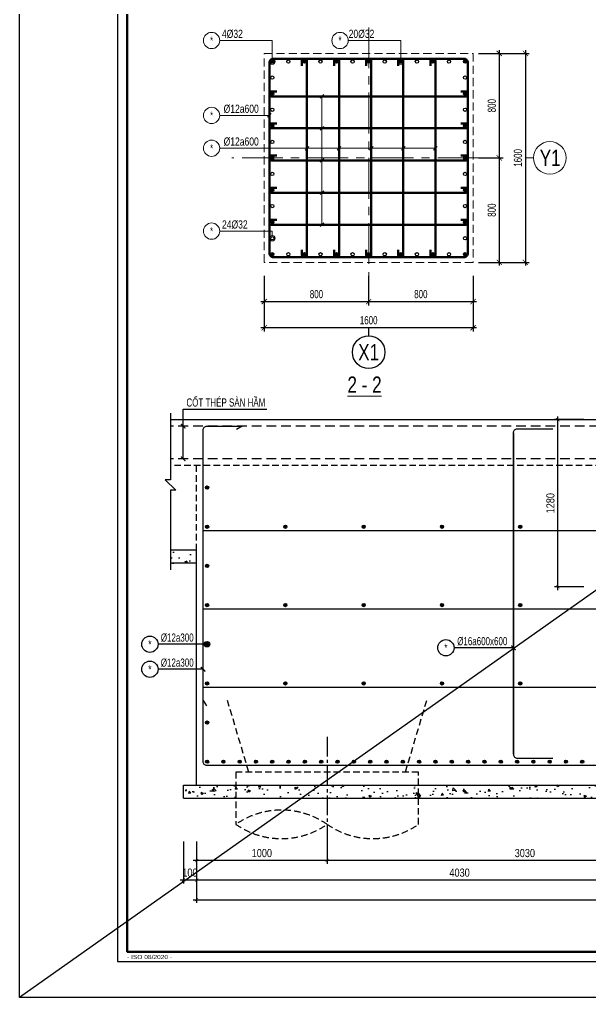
# Model space of a CAD drawing. Extents: x 71 to 2424299, y -14 to 1061502.
# Drawn here: x 1086424 to 1090798, y 521457 to 528948 of the extents above; entities that cross this region are included whole.
import ezdxf
from ezdxf.enums import TextEntityAlignment as Align

# ---------------------------------------------------------------- set-up
doc = ezdxf.new("R2010")
doc.units = 0
doc.header["$LTSCALE"] = 1000
doc.header["$MEASUREMENT"] = 0
doc.header["$PDMODE"] = 3
for name, pattern in [('CENTER', [2, 1.25, -0.25, 0.25, -0.25]), ('CENTER2', [1.125, 0.75, -0.125, 0.125, -0.125]), ('HIDDEN', [0.375, 0.25, -0.125])]:
    doc.linetypes.add(name, pattern=pattern)
doc.layers.get('0').update_dxf_attribs({"linetype": 'CONTINUOUS'})
doc.layers.get('Defpoints').update_dxf_attribs({"linetype": 'CONTINUOUS'})
for name, color, linetype in [('CDC -TEXT KHUNG', 7, 'CONTINUOUS'), ('CDC-KHUNGTEN', 7, 'CONTINUOUS'), ('CDC.01.AXIS', 160, 'CENTER2'), ('CDC.02.DIM', 1, 'CONTINUOUS'), ('CDC.03.BORDER', 3, 'CONTINUOUS'), ('CDC.04.HIDDEN', 8, 'HIDDEN'), ('CDC.05.STEEL', 4, 'CONTINUOUS'), ('CDC.06.TEXT', 2, 'CONTINUOUS'), ('CDC.10.HATCH', 9, 'CONTINUOUS'), ('CDC.11.NOTE', 8, 'CONTINUOUS'), ('CDC.12.PILE', 7, 'CONTINUOUS'), ('CDC.14.STEELNUM', 9, 'CONTINUOUS'), ('KCS_STEEL_SNODE', 6, 'CONTINUOUS'), ('STEEL_NODE', 6, 'CONTINUOUS')]:
    doc.layers.add(name, color=color, linetype=linetype)
for name, color, linetype, lineweight in [('CDC_01.AXIS', 160, 'CENTER2', 13), ('CDC_02.DIM', 1, 'CONTINUOUS', 18), ('CDC_04.HIDDEN', 8, 'HIDDEN', 15), ('CDC_05.STEEL', 4, 'CONTINUOUS', 50), ('CDC_06.TEXT', 2, 'CONTINUOUS', 18), ('CDC_11.NOTE', 8, 'CONTINUOUS', 18), ('CDC_14.STEELNUM', 9, 'CONTINUOUS', 18)]:
    doc.layers.add(name, color=color, linetype=linetype, lineweight=lineweight)
doc.layers.add('KCS_Plotter', color=11, linetype='CONTINUOUS', plot=False)
doc.styles.add('ARIAL', font='arial.ttf', dxfattribs={"width": 0.8})
doc.styles.add('BIGTEXT', font='arial.ttf', dxfattribs={"width": 0.8})
doc.styles.add('KC_BIGTEXT', font='arial.ttf', dxfattribs={"width": 0.7})
doc.styles.add('KC_SMTEXT', font='arial.ttf', dxfattribs={"width": 0.7})
doc.styles.add('KCS_BIGTEXT', font='arial.ttf', dxfattribs={"width": 0.75})
doc.styles.add('KCS_SMTEXT', font='arial.ttf', dxfattribs={"width": 0.7})
doc.styles.add('KT CDC', font='arial.ttf', dxfattribs={"width": 0.85, "height": 200})
doc.dimstyles.new('25', dxfattribs={"dimscale": 25, "dimtxt": 2.5, "dimasz": 1, "dimexe": 1, "dimexo": 0, "dimgap": 1, "dimtad": 1, "dimdec": 0, "dimdsep": 46, "dimtxsty": 'ARIAL', "dimblk": 'ARCHTICK', "dimcen": 1, "dimdle": 1, "dimclrd": 256, "dimclre": 256, "dimclrt": 2, "dimadec": 0, "dimazin": 0, "dimtfac": 0.00072, "dimtdec": 0, "dimtix": 1, "dimtmove": 2, "dimatfit": 3, "dimldrblk": 'ARCHTICK', "dimfxl": 1, "dimtolj": 1, "dimarcsym": 0})
doc.dimstyles.new('KCS_DIM25', dxfattribs={"dimscale": 25, "dimtxt": 2.5, "dimasz": 1.6, "dimexe": 1.2, "dimexo": 0, "dimgap": 1, "dimtad": 1, "dimdec": 0, "dimzin": 0, "dimdsep": 46, "dimtxsty": 'KCS_SMTEXT', "dimblk": 'ARCHTICK', "dimcen": 0, "dimdle": 1, "dimclrd": 256, "dimclre": 256, "dimclrt": 2, "dimadec": 0, "dimazin": 0, "dimtfac": 1, "dimtdec": 0, "dimtix": 1, "dimtmove": 2, "dimatfit": 3, "dimfxl": 1, "dimtolj": 1, "dimtzin": 0, "dimarcsym": 0})

# ---------------------------------------------------------------- blocks, each defined once
blk = doc.blocks.new('_ArchTick')
at = {"color": 0, "linetype": 'ByBlock', "const_width": 0.15}
blk.add_lwpolyline([(-0.5, -0.5), (0.5, 0.5)], dxfattribs=at)
blk = doc.blocks.new('*D50')
at = {"layer": 'CDC.02.DIM', "lineweight": -2, "transparency": 16777216}
for p, q in [((1087780.5, 522650.7), (1087780.5, 522330.9)), ((1091810.5, 522650.7), (1091810.5, 522330.9)), ((1091835.5, 522355.9), (1087755.5, 522355.9))]:
    blk.add_line(p, q, dxfattribs=at)
at = {"layer": 'Defpoints', "color": 0, "transparency": 16777216}
for p in [(1087780.5, 522650.7), (1091810.5, 522650.7), (1087780.5, 522355.9)]:
    blk.add_point(p, dxfattribs=at)
at = {"layer": 'CDC.02.DIM', "lineweight": -2, "transparency": 16777216, "xscale": 25, "yscale": 25, "zscale": 25, "rotation": 180}
blk.add_blockref('_ArchTick', (1087780.5, 522355.9), dxfattribs=at)
at = {"layer": 'CDC.02.DIM', "lineweight": -2, "transparency": 16777216, "xscale": 25, "yscale": 25, "zscale": 25}
blk.add_blockref('_ArchTick', (1091810.5, 522355.9), dxfattribs=at)
at = {"layer": 'CDC.02.DIM', "color": 2, "transparency": 16777216, "insert": (1089795.5, 522412.8), "char_height": 62.5, "attachment_point": 5, "style": 'ARIAL'}
blk.add_mtext('\\A1;4030', dxfattribs=at)
blk = doc.blocks.new('*D51')
at = {"layer": 'CDC.02.DIM', "lineweight": -2, "transparency": 16777216}
for p, q in [((1087680.5, 522650.7), (1087680.5, 522330.9)), ((1087780.5, 522650.7), (1087780.5, 522330.9)), ((1087805.5, 522355.9), (1087655.5, 522355.9))]:
    blk.add_line(p, q, dxfattribs=at)
at = {"layer": 'Defpoints', "color": 0, "transparency": 16777216}
for p in [(1087680.5, 522650.7), (1087780.5, 522650.7), (1087680.5, 522355.9)]:
    blk.add_point(p, dxfattribs=at)
at = {"layer": 'CDC.02.DIM', "lineweight": -2, "transparency": 16777216, "xscale": 25, "yscale": 25, "zscale": 25, "rotation": 180}
blk.add_blockref('_ArchTick', (1087680.5, 522355.9), dxfattribs=at)
at = {"layer": 'CDC.02.DIM', "lineweight": -2, "transparency": 16777216, "xscale": 25, "yscale": 25, "zscale": 25}
blk.add_blockref('_ArchTick', (1087780.5, 522355.9), dxfattribs=at)
at = {"layer": 'CDC.02.DIM', "color": 2, "transparency": 16777216, "insert": (1087729.1, 522412.8), "char_height": 62.5, "attachment_point": 5, "style": 'ARIAL'}
blk.add_mtext('\\A1;100', dxfattribs=at)
blk = doc.blocks.new('*D54')
at = {"layer": 'CDC.02.DIM', "lineweight": -2, "transparency": 16777216}
for p, q in [((1087780.5, 522650.7), (1087780.5, 522180.9)), ((1095840.5, 522650.7), (1095840.5, 522180.9)), ((1087755.5, 522205.9), (1095865.5, 522205.9))]:
    blk.add_line(p, q, dxfattribs=at)
at = {"layer": 'Defpoints', "color": 0, "transparency": 16777216}
for p in [(1087780.5, 522650.7), (1095840.5, 522650.7), (1095840.5, 522205.9)]:
    blk.add_point(p, dxfattribs=at)
at = {"layer": 'CDC.02.DIM', "lineweight": -2, "transparency": 16777216, "xscale": 25, "yscale": 25, "zscale": 25, "rotation": 180}
blk.add_blockref('_ArchTick', (1087780.5, 522205.9), dxfattribs=at)
at = {"layer": 'CDC.02.DIM', "lineweight": -2, "transparency": 16777216, "xscale": 25, "yscale": 25, "zscale": 25}
blk.add_blockref('_ArchTick', (1095840.5, 522205.9), dxfattribs=at)
at = {"layer": 'CDC.02.DIM', "color": 2, "transparency": 16777216, "insert": (1091810.5, 522262.8), "char_height": 62.5, "attachment_point": 5, "style": 'ARIAL'}
blk.add_mtext('\\A1;8060', dxfattribs=at)
blk = doc.blocks.new('*D55')
at = {"layer": 'CDC.02.DIM', "lineweight": -2, "transparency": 16777216}
for p, q in [((1088780.5, 522650.7), (1088780.5, 522480.9)), ((1091810.5, 522650.7), (1091810.5, 522480.9)), ((1091835.5, 522505.9), (1088755.5, 522505.9))]:
    blk.add_line(p, q, dxfattribs=at)
at = {"layer": 'Defpoints', "color": 0, "transparency": 16777216}
for p in [(1088780.5, 522650.7), (1091810.5, 522650.7), (1088780.5, 522505.9)]:
    blk.add_point(p, dxfattribs=at)
at = {"layer": 'CDC.02.DIM', "lineweight": -2, "transparency": 16777216, "xscale": 25, "yscale": 25, "zscale": 25, "rotation": 180}
blk.add_blockref('_ArchTick', (1088780.5, 522505.9), dxfattribs=at)
at = {"layer": 'CDC.02.DIM', "lineweight": -2, "transparency": 16777216, "xscale": 25, "yscale": 25, "zscale": 25}
blk.add_blockref('_ArchTick', (1091810.5, 522505.9), dxfattribs=at)
at = {"layer": 'CDC.02.DIM', "color": 2, "transparency": 16777216, "insert": (1090295.5, 522562.8), "char_height": 62.5, "attachment_point": 5, "style": 'ARIAL'}
blk.add_mtext('\\A1;3030', dxfattribs=at)
blk = doc.blocks.new('*D183')
at = {"layer": 'CDC.02.DIM', "lineweight": -2, "transparency": 16777216}
for p, q in [((1090748.3, 525883), (1090523.3, 525883)), ((1090548.3, 524578), (1090548.3, 525908)), ((1090748.3, 524603), (1090523.3, 524603))]:
    blk.add_line(p, q, dxfattribs=at)
at = {"layer": 'Defpoints', "color": 0, "transparency": 16777216}
for p in [(1090548.3, 525883), (1090748.3, 525883), (1090748.3, 524603)]:
    blk.add_point(p, dxfattribs=at)
at = {"layer": 'CDC.02.DIM', "lineweight": -2, "transparency": 16777216, "xscale": 25, "yscale": 25, "zscale": 25}
for p, rotation in [((1090548.3, 525883), 90), ((1090548.3, 524603), 270)]:
    blk.add_blockref('_ArchTick', p, dxfattribs=dict(at, rotation=rotation))
at = {"layer": 'CDC.02.DIM', "color": 2, "transparency": 16777216, "insert": (1090491.4, 525243), "char_height": 62.5, "attachment_point": 5, "rotation": 90, "style": 'ARIAL'}
blk.add_mtext('\\A1;1280', dxfattribs=at)
blk = doc.blocks.new('C1400K')
at = {"layer": 'CDC.01.AXIS', "ltscale": 0.2}
blk.add_line((0, 270.1), (0, -574.3), dxfattribs=at)
at = {"layer": 'CDC.04.HIDDEN', "ltscale": 0.2}
for p, q in [((-600, 0), (-763.4, 550)), ((600, 0), (763.4, 550))]:
    blk.add_line(p, q, dxfattribs=at)
blk.add_lwpolyline([(700, -400), (700, 0), (-700, 0), (-700, -400)], dxfattribs=at)
blk.add_lwpolyline([(700, -400, -0.311974), (0, -400, 0.311974), (-700, -400, 0.311974), (0, -400, 0.36397)], format="xyb", dxfattribs=at)
blk = doc.blocks.new('*D204')
at = {"layer": 'CDC.02.DIM', "lineweight": -2, "transparency": 16777216}
for p, q in [((1087780.5, 522650.7), (1087780.5, 522480.9)), ((1088780.5, 522650.7), (1088780.5, 522480.9)), ((1088805.5, 522505.9), (1087755.5, 522505.9))]:
    blk.add_line(p, q, dxfattribs=at)
at = {"layer": 'Defpoints', "color": 0, "transparency": 16777216}
for p in [(1087780.5, 522650.7), (1088780.5, 522650.7), (1087780.5, 522505.9)]:
    blk.add_point(p, dxfattribs=at)
at = {"layer": 'CDC.02.DIM', "lineweight": -2, "transparency": 16777216, "xscale": 25, "yscale": 25, "zscale": 25, "rotation": 180}
blk.add_blockref('_ArchTick', (1087780.5, 522505.9), dxfattribs=at)
at = {"layer": 'CDC.02.DIM', "lineweight": -2, "transparency": 16777216, "xscale": 25, "yscale": 25, "zscale": 25}
blk.add_blockref('_ArchTick', (1088780.5, 522505.9), dxfattribs=at)
at = {"layer": 'CDC.02.DIM', "color": 2, "transparency": 16777216, "insert": (1088280.5, 522562.8), "char_height": 62.5, "attachment_point": 5, "style": 'ARIAL'}
blk.add_mtext('\\A1;1000', dxfattribs=at)
blk = doc.blocks.new('*D2085')
at = {"layer": 'CDC_02.DIM', "lineweight": -2, "transparency": 16777216}
for p, q in [((1089941.1, 528688), (1090129.3, 528688)), ((1090099.3, 528713), (1090099.3, 527863)), ((1089941.1, 527888), (1090129.3, 527888))]:
    blk.add_line(p, q, dxfattribs=at)
at = {"layer": 'Defpoints', "color": 0, "transparency": 16777216}
for p in [(1089941.1, 528688), (1089941.1, 527888), (1090099.3, 527888)]:
    blk.add_point(p, dxfattribs=at)
at = {"layer": 'CDC_02.DIM', "lineweight": -2, "transparency": 16777216, "xscale": 40, "yscale": 40, "zscale": 40}
for p, rotation in [((1090099.3, 528688), 90), ((1090099.3, 527888), 270)]:
    blk.add_blockref('_ArchTick', p, dxfattribs=dict(at, rotation=rotation))
at = {"layer": 'CDC_02.DIM', "color": 2, "transparency": 16777216, "insert": (1090042.3, 528288), "char_height": 62.5, "attachment_point": 5, "rotation": 90, "style": 'KCS_SMTEXT'}
blk.add_mtext('\\A1;800', dxfattribs=at)
blk = doc.blocks.new('*D2086')
at = {"layer": 'CDC_02.DIM', "lineweight": -2, "transparency": 16777216}
for p, q in [((1089941.1, 528688), (1090329.3, 528688)), ((1090299.3, 528713), (1090299.3, 527063)), ((1089941.1, 527088), (1090329.3, 527088))]:
    blk.add_line(p, q, dxfattribs=at)
at = {"layer": 'Defpoints', "color": 0, "transparency": 16777216}
for p in [(1089941.1, 528688), (1089941.1, 527088), (1090299.3, 527088)]:
    blk.add_point(p, dxfattribs=at)
at = {"layer": 'CDC_02.DIM', "lineweight": -2, "transparency": 16777216, "xscale": 40, "yscale": 40, "zscale": 40}
for p, rotation in [((1090299.3, 528688), 90), ((1090299.3, 527088), 270)]:
    blk.add_blockref('_ArchTick', p, dxfattribs=dict(at, rotation=rotation))
at = {"layer": 'CDC_02.DIM', "color": 2, "transparency": 16777216, "insert": (1090242.3, 527888), "char_height": 62.5, "attachment_point": 5, "rotation": 90, "style": 'KCS_SMTEXT'}
blk.add_mtext('\\A1;1600', dxfattribs=at)
blk = doc.blocks.new('*D2087')
at = {"layer": 'CDC_02.DIM', "lineweight": -2, "transparency": 16777216}
for p, q in [((1089941.1, 527888), (1090129.3, 527888)), ((1090099.3, 527913), (1090099.3, 527063)), ((1089941.1, 527088), (1090129.3, 527088))]:
    blk.add_line(p, q, dxfattribs=at)
at = {"layer": 'Defpoints', "color": 0, "transparency": 16777216}
for p in [(1089941.1, 527888), (1089941.1, 527088), (1090099.3, 527088)]:
    blk.add_point(p, dxfattribs=at)
at = {"layer": 'CDC_02.DIM', "lineweight": -2, "transparency": 16777216, "xscale": 40, "yscale": 40, "zscale": 40}
for p, rotation in [((1090099.3, 527888), 90), ((1090099.3, 527088), 270)]:
    blk.add_blockref('_ArchTick', p, dxfattribs=dict(at, rotation=rotation))
at = {"layer": 'CDC_02.DIM', "color": 2, "transparency": 16777216, "insert": (1090042.3, 527488), "char_height": 62.5, "attachment_point": 5, "rotation": 90, "style": 'KCS_SMTEXT'}
blk.add_mtext('\\A1;800', dxfattribs=at)
blk = doc.blocks.new('*D2088')
at = {"layer": 'CDC_02.DIM', "lineweight": -2, "transparency": 16777216}
for p, q in [((1088298.8, 526983.7), (1088298.8, 526757.3)), ((1089098.8, 526983.7), (1089098.8, 526757.3)), ((1088273.8, 526787.3), (1089123.8, 526787.3))]:
    blk.add_line(p, q, dxfattribs=at)
at = {"layer": 'Defpoints', "color": 0, "transparency": 16777216}
for p in [(1088298.8, 526983.7), (1089098.8, 526983.7), (1089098.8, 526787.3)]:
    blk.add_point(p, dxfattribs=at)
at = {"layer": 'CDC_02.DIM', "lineweight": -2, "transparency": 16777216, "xscale": 40, "yscale": 40, "zscale": 40, "rotation": 180}
blk.add_blockref('_ArchTick', (1088298.8, 526787.3), dxfattribs=at)
at = {"layer": 'CDC_02.DIM', "lineweight": -2, "transparency": 16777216, "xscale": 40, "yscale": 40, "zscale": 40}
blk.add_blockref('_ArchTick', (1089098.8, 526787.3), dxfattribs=at)
at = {"layer": 'CDC_02.DIM', "color": 2, "transparency": 16777216, "insert": (1088698.8, 526844.2), "char_height": 62.5, "attachment_point": 5, "style": 'KCS_SMTEXT'}
blk.add_mtext('\\A1;800', dxfattribs=at)
blk = doc.blocks.new('*D2089')
at = {"layer": 'CDC_02.DIM', "lineweight": -2, "transparency": 16777216}
for p, q in [((1088298.8, 526983.7), (1088298.8, 526557.3)), ((1089898.8, 526983.7), (1089898.8, 526557.3)), ((1089923.8, 526587.3), (1088273.8, 526587.3))]:
    blk.add_line(p, q, dxfattribs=at)
at = {"layer": 'Defpoints', "color": 0, "transparency": 16777216}
for p in [(1088298.8, 526983.7), (1089898.8, 526983.7), (1088298.8, 526587.3)]:
    blk.add_point(p, dxfattribs=at)
at = {"layer": 'CDC_02.DIM', "lineweight": -2, "transparency": 16777216, "xscale": 40, "yscale": 40, "zscale": 40, "rotation": 180}
blk.add_blockref('_ArchTick', (1088298.8, 526587.3), dxfattribs=at)
at = {"layer": 'CDC_02.DIM', "lineweight": -2, "transparency": 16777216, "xscale": 40, "yscale": 40, "zscale": 40}
blk.add_blockref('_ArchTick', (1089898.8, 526587.3), dxfattribs=at)
at = {"layer": 'CDC_02.DIM', "color": 2, "transparency": 16777216, "insert": (1089098.8, 526644.2), "char_height": 62.5, "attachment_point": 5, "style": 'KCS_SMTEXT'}
blk.add_mtext('\\A1;1600', dxfattribs=at)
blk = doc.blocks.new('KC_SNODE_2')
at = {"layer": 'KCS_STEEL_SNODE', "color": 3}
blk.add_circle((0, 0), 12.5, dxfattribs=at)
blk = doc.blocks.new('_Axis name')
at = {"layer": 'CDC.02.DIM'}
blk.add_line((0, 2.5), (0, 0), dxfattribs=at)
blk.add_circle((0, 7.5), 5, dxfattribs=at)
at = {"layer": 'CDC.02.DIM', "color": 4, "style": 'BIGTEXT', "width": 0.75}
blk.add_attdef('.', text='', height=5, dxfattribs=at).set_placement((0, 7.5), align=Align.MIDDLE)
blk = doc.blocks.new('*D2090')
at = {"layer": 'CDC_02.DIM', "lineweight": -2, "transparency": 16777216}
for p, q in [((1089098.8, 526983.7), (1089098.8, 526757.3)), ((1089898.8, 526983.7), (1089898.8, 526757.3)), ((1089073.8, 526787.3), (1089923.8, 526787.3))]:
    blk.add_line(p, q, dxfattribs=at)
at = {"layer": 'Defpoints', "color": 0, "transparency": 16777216}
for p in [(1089098.8, 526983.7), (1089898.8, 526983.7), (1089898.8, 526787.3)]:
    blk.add_point(p, dxfattribs=at)
at = {"layer": 'CDC_02.DIM', "lineweight": -2, "transparency": 16777216, "xscale": 40, "yscale": 40, "zscale": 40, "rotation": 180}
blk.add_blockref('_ArchTick', (1089098.8, 526787.3), dxfattribs=at)
at = {"layer": 'CDC_02.DIM', "lineweight": -2, "transparency": 16777216, "xscale": 40, "yscale": 40, "zscale": 40}
blk.add_blockref('_ArchTick', (1089898.8, 526787.3), dxfattribs=at)
at = {"layer": 'CDC_02.DIM', "color": 2, "transparency": 16777216, "insert": (1089498.8, 526844.2), "char_height": 62.5, "attachment_point": 5, "style": 'KCS_SMTEXT'}
blk.add_mtext('\\A1;800', dxfattribs=at)
blk = doc.blocks.new('KC_SNODE')
at = {"layer": 'KCS_STEEL_SNODE'}
blk.add_hatch(color=256, dxfattribs=at).paths.add_polyline_path([(12.5, 0, 1), (-12.5, 0, 1)])
blk.add_circle((0, 0), 12.5, dxfattribs=at)
blk = doc.blocks.new('KHUNG TEN')
at = {"layer": 'CDC-KHUNGTEN', "color": 8}
blk.add_lwpolyline([(75096, 1100), (83000, 1100), (83000, 58300), (3000, 58300), (3000, 1100), (75096, 1100)], dxfattribs=at)
at = {"layer": 'CDC-KHUNGTEN', "color": 255, "lineweight": 60}
blk.add_lwpolyline([(74900, 1400), (74900, 58000), (3300, 58000), (3300, 1400), (74900, 1400)], close=True, dxfattribs=at)
at = {"layer": 'Defpoints', "color": 1, "ltscale": 0.2}
blk.add_lwpolyline([(0, 0), (0, 59400), (84100, 59400), (84100, 0), (0, 0)], close=True, dxfattribs=at)
at = {"layer": 'CDC -TEXT KHUNG', "color": 6, "style": 'KT CDC', "width": 1.15}
blk.add_text('- ISO 08/2020 -', height=125.69, dxfattribs=at).set_placement((3294, 1177))

msp = doc.modelspace()

# ---------------------------------------------------------------- hatches: boundary and pattern name
at = {"layer": 'CDC.10.HATCH'}
h = msp.add_hatch(dxfattribs=at)
h.set_pattern_fill('AR-CONC', color=256, scale=25, style=0)
h.set_pattern_definition([(50, (-68942.94, 14126.77), (179.315046, -15.688034), [18.75, -206.25]), (355, (-68942.94, 14126.77), (-34.687833, 188.048033), [15, -165]), (100.4514, (-68928, 14125.46), (144.627345, 172.359886), [15.935047, -175.285528]), (46.1842, (-68942.94, 14176.77), (266.810262, -41.379754), [28.125, -309.375]), (96.6356, (-68920.7, 14173.32), (233.665676, 243.52947), [23.90257, -262.92825]), (351.1842, (-68942.94, 14176.77), (233.665486, 243.52965), [22.5, -247.5]), (21, (-68917.94, 14164.27), (149.226763, -100.654723), [18.75, -206.25]), (326, (-68917.94, 14164.27), (60.828833, 181.28751), [15, -165]), (71.4514, (-68905.5, 14155.88), (210.055657, 80.632624), [15.935047, -175.285528]), (37.5, (-68942.94, 14126.77), (3.0399638, 83.2234635), [0, -163, 0, -167.5, 0, -165.625]), (7.5, (-68942.94, 14126.77), (65.7673844, 98.602928), [0, -95.5, 0, -159.25, 0, -63.125]), (327.5, (-68998.69, 14126.77), (133.455609, -5.638718), [0, -62.5, 0, -195, 0, -258.75]), (317.5, (-69023.69, 14126.77), (145.796542, 25.026246), [0, -81.25, 0, -129.5, 0, -183.75])])
h.paths.add_polyline_path([(1087780.53, 524882.98), (1087580.53, 524882.98), (1087580.53, 524782.98), (1087780.53, 524782.98)])
h = msp.add_hatch(dxfattribs=at)
h.set_pattern_fill('AR-CONC', color=256, scale=25, style=0)
h.set_pattern_definition([(130, (2183203.85, -7406.83), (-179.315046, -15.688034), [18.75, -206.25]), (185, (2183203.85, -7406.83), (34.687833, 188.048033), [15, -165]), (79.5486, (2183188.91, -7408.14), (-144.627345, 172.359886), [15.935047, -175.285528]), (133.8158, (2183203.85, -7356.83), (-266.810262, -41.379754), [28.125, -309.375]), (83.3644, (2183181.62, -7360.28), (-233.665676, 243.52947), [23.90257, -262.92825]), (188.8158, (2183203.85, -7356.83), (-233.665486, 243.52965), [22.5, -247.5]), (159, (2183178.85, -7369.33), (-149.226763, -100.654723), [18.75, -206.25]), (214, (2183178.85, -7369.33), (-60.828833, 181.28751), [15, -165]), (108.5486, (2183166.42, -7377.72), (-210.055657, 80.632624), [15.935047, -175.285528]), (142.5, (2183203.854, -7406.83), (-3.0399638, 83.2234635), [0, -163, 0, -167.5, 0, -165.625]), (172.5, (2183203.85, -7406.83), (-65.7673844, 98.602928), [0, -95.5, 0, -159.25, 0, -63.125]), (212.5, (2183259.604, -7406.83), (-133.455609, -5.638718), [0, -62.5, 0, -195, 0, -258.75]), (222.5, (2183284.6, -7406.83), (-145.796542, 25.026246), [0, -81.25, 0, -129.5, 0, -183.75])])
h.paths.add_polyline_path([(1089480.54, 523082.98), (1091110.52, 523082.98), (1091110.52, 522982.98), (1089480.54, 522982.98)])
h.paths.add_polyline_path([(1088780.54, 523082.98), (1089480.54, 523082.98), (1089480.54, 522982.98), (1088780.54, 522982.98)])
h.paths.add_polyline_path([(1088080.54, 523082.98), (1088780.54, 523082.98), (1088780.54, 522982.98), (1088080.54, 522982.98)])
h.paths.add_polyline_path([(1087680.53, 522982.98), (1087680.53, 523082.98), (1088080.54, 523082.98), (1088080.54, 522982.98)])

# ---------------------------------------------------------------- linework, layer by layer
at = {"layer": 'CDC.03.BORDER'}
for p, q in [((1088726.16, 528344.65), (1088754.28, 528372.78)), ((1088324.78, 528199.1), (1088352.9, 528227.22)), ((1088726.16, 528100.52), (1088754.28, 528128.64)), ((1088611.76, 527948.21), (1088639.89, 527976.34)), ((1088857.85, 527948.21), (1088885.98, 527976.34)), ((1089103.94, 527948.21), (1089132.07, 527976.34)), ((1089350.03, 527948.21), (1089378.15, 527976.34)), ((1089596.12, 527948.21), (1089624.24, 527976.34)), ((1088726.16, 527854.22), (1088754.28, 527882.34)), ((1088726.16, 527607.52), (1088754.28, 527635.65)), ((1088726.16, 527361.79), (1088754.28, 527389.92)), ((1087580.53, 525882.98), (1091010.52, 525882.98)), ((1087780.53, 524882.98), (1087580.53, 524882.98)), ((1087780.53, 523082.98), (1087780.53, 524882.98))]:
    msp.add_line(p, q, dxfattribs=at)
at = {"layer": 'CDC.04.HIDDEN', "ltscale": 0.2}
for p, q in [((1091560.52, 525532.98), (1087580.53, 525532.98)), ((1087780.53, 524882.98), (1087780.53, 525532.98))]:
    msp.add_line(p, q, dxfattribs=at)
at = {"layer": 'CDC.05.STEEL', "linetype": 'HIDDEN', "ltscale": 0.3}
for p, q in [((1096040.51, 525832.98), (1087580.53, 525832.98)), ((1096040.51, 525582.98), (1087580.53, 525582.98))]:
    msp.add_line(p, q, dxfattribs=at)
at = {"layer": 'CDC.05.STEEL', "ltscale": 0.3}
for p, q in [((1088130.53, 525832.98), (1088087.23, 525807.98)), ((1087830.53, 525032.98), (1095790.51, 525032.98)), ((1087830.53, 524432.98), (1095790.51, 524432.98)), ((1087830.53, 523832.98), (1095790.51, 523832.98)), ((1087830.53, 523732.98), (1087855.53, 523689.67))]:
    msp.add_line(p, q, dxfattribs=at)
at = {"layer": 'CDC.05.STEEL', "ltscale": 0.3, "elevation": 0}
for points in [[(1087830.53, 523262.98), (1087830.53, 525802.98, -0.4142136), (1087860.53, 525832.98), (1088130.53, 525832.98)], [(1090208.57, 523319.98), (1090208.57, 525782.98, -0.4142136), (1090238.57, 525812.98), (1090508.57, 525812.98)], [(1090208.57, 525782.98), (1090208.57, 523319.98, 0.4142136), (1090238.57, 523289.98), (1090508.57, 523289.98)], [(1095790.51, 523732.98), (1095790.51, 523262.98, -0.4142136), (1095760.51, 523232.98), (1087860.53, 523232.98, -0.4142136), (1087830.53, 523262.98), (1087830.53, 523732.98)]]:
    msp.add_lwpolyline(points, format="xyb", dxfattribs=at)
at = {"layer": 'CDC.05.STEEL', "const_width": 12.3, "elevation": 0}
for points in [[(1087860.53, 525369.13, 1), (1087860.53, 525356.82, 1)], [(1087860.53, 525069.13, 1), (1087860.53, 525056.82, 1)], [(1088460.53, 525069.13, 1), (1088460.53, 525056.82, 1)], [(1089060.53, 525069.13, 1), (1089060.53, 525056.82, 1)], [(1089660.53, 525069.13, 1), (1089660.53, 525056.82, 1)], [(1090260.53, 525069.13, 1), (1090260.53, 525056.82, 1)], [(1087860.53, 524769.13, 1), (1087860.53, 524756.82, 1)], [(1087860.53, 524469.13, 1), (1087860.53, 524456.82, 1)], [(1088460.53, 524469.13, 1), (1088460.53, 524456.82, 1)], [(1089060.53, 524469.13, 1), (1089060.53, 524456.82, 1)], [(1089660.53, 524469.13, 1), (1089660.53, 524456.82, 1)], [(1090260.53, 524469.13, 1), (1090260.53, 524456.82, 1)], [(1087860.53, 524169.13, 1), (1087860.53, 524156.82, 1)], [(1087860.53, 523869.13, 1), (1087860.53, 523856.82, 1)], [(1088460.53, 523869.13, 1), (1088460.53, 523856.82, 1)], [(1089060.53, 523869.13, 1), (1089060.53, 523856.82, 1)], [(1089660.53, 523869.13, 1), (1089660.53, 523856.82, 1)], [(1090260.53, 523869.13, 1), (1090260.53, 523856.82, 1)], [(1087860.53, 523569.13, 1), (1087860.53, 523556.82, 1)], [(1087860.53, 523269.13, 1), (1087860.53, 523256.82, 1)], [(1087985.53, 523269.13, 1), (1087985.53, 523256.82, 1)], [(1088110.53, 523269.13, 1), (1088110.53, 523256.82, 1)], [(1088235.53, 523269.13, 1), (1088235.53, 523256.82, 1)], [(1088360.53, 523269.13, 1), (1088360.53, 523256.82, 1)], [(1088485.53, 523269.13, 1), (1088485.53, 523256.82, 1)], [(1088610.53, 523269.13, 1), (1088610.53, 523256.82, 1)], [(1088735.53, 523269.13, 1), (1088735.53, 523256.82, 1)], [(1088860.53, 523269.13, 1), (1088860.53, 523256.82, 1)], [(1088985.53, 523269.13, 1), (1088985.53, 523256.82, 1)], [(1089110.53, 523269.13, 1), (1089110.53, 523256.82, 1)], [(1089235.53, 523269.13, 1), (1089235.53, 523256.82, 1)], [(1089360.53, 523269.13, 1), (1089360.53, 523256.82, 1)], [(1089485.53, 523269.13, 1), (1089485.53, 523256.82, 1)], [(1089610.53, 523269.13, 1), (1089610.53, 523256.82, 1)], [(1089735.53, 523269.13, 1), (1089735.53, 523256.82, 1)], [(1089860.53, 523269.13, 1), (1089860.53, 523256.82, 1)], [(1089985.53, 523269.13, 1), (1089985.53, 523256.82, 1)], [(1090110.53, 523269.13, 1), (1090110.53, 523256.82, 1)], [(1090235.53, 523269.13, 1), (1090235.53, 523256.82, 1)], [(1090360.53, 523269.13, 1), (1090360.53, 523256.82, 1)], [(1090485.53, 523269.13, 1), (1090485.53, 523256.82, 1)], [(1090610.53, 523269.13, 1), (1090610.53, 523256.82, 1)], [(1090735.53, 523269.13, 1), (1090735.53, 523256.82, 1)]]:
    msp.add_lwpolyline(points, format="xyb", close=True, dxfattribs=at)
at = {"layer": 'CDC.05.STEEL'}
for centre in [(1087860.53, 525362.98), (1087860.53, 525062.98), (1088460.53, 525062.98), (1089060.53, 525062.98), (1089660.53, 525062.98), (1090260.53, 525062.98), (1087860.53, 524762.98), (1087860.53, 524462.98), (1088460.53, 524462.98), (1089060.53, 524462.98), (1089660.53, 524462.98), (1090260.53, 524462.98), (1087860.53, 524162.98), (1087860.53, 523862.98), (1088460.53, 523862.98), (1089060.53, 523862.98), (1089660.53, 523862.98), (1090260.53, 523862.98), (1087860.53, 523562.98), (1087860.53, 523262.98), (1087985.53, 523262.98), (1088110.53, 523262.98), (1088235.53, 523262.98), (1088360.53, 523262.98), (1088485.53, 523262.98), (1088610.53, 523262.98), (1088735.53, 523262.98), (1088860.53, 523262.98), (1088985.53, 523262.98), (1089110.53, 523262.98), (1089235.53, 523262.98), (1089360.53, 523262.98), (1089485.53, 523262.98), (1089610.53, 523262.98), (1089735.53, 523262.98), (1089860.53, 523262.98), (1089985.53, 523262.98), (1090110.53, 523262.98), (1090235.53, 523262.98), (1090360.53, 523262.98), (1090485.53, 523262.98), (1090610.53, 523262.98), (1090735.53, 523262.98)]:
    msp.add_circle(centre, 12.53, dxfattribs=at)
at = {"layer": 'CDC.11.NOTE'}
for p, q in [((1087780.53, 524782.98), (1087580.53, 524782.98)), ((1087860.53, 524162.98), (1087485.03, 524162.98)), ((1090208.57, 524135.48), (1089752.75, 524135.48)), ((1087830.53, 523971.27), (1087485.03, 523971.27)), ((1087680.53, 523082.98), (1091110.52, 523082.98)), ((1087680.53, 522982.98), (1087680.53, 523082.98)), ((1087680.53, 522982.98), (1091110.52, 522982.98))]:
    msp.add_line(p, q, dxfattribs=at)
at = {"layer": 'CDC.11.NOTE', "elevation": 0}
for points in [[(1087580.53, 525932.98), (1087580.53, 525422.98), (1087540.53, 525422.98), (1087620.53, 525342.98), (1087580.53, 525342.98), (1087580.53, 524732.98)], [(1087677.38, 525582.98), (1087677.38, 525963.87), (1088318.8, 525963.87)]]:
    msp.add_lwpolyline(points, dxfattribs=at)
at = {"layer": 'CDC.11.NOTE', "const_width": 10, "elevation": 0}
for points in [[(1087660.22, 525850.14), (1087694.54, 525815.81)], [(1087660.22, 525600.14), (1087694.54, 525565.81)], [(1090191.41, 524152.64), (1090225.73, 524118.32)], [(1087813.37, 523988.43), (1087847.69, 523954.1)]]:
    msp.add_lwpolyline(points, dxfattribs=at)
at = {"layer": 'CDC.11.NOTE'}
msp.add_circle((1087860.53, 524162.98), 20.61, dxfattribs=at)
at = {"layer": 'CDC.14.STEELNUM'}
for centre in [(1087422.53, 524162.98), (1089690.25, 524135.48), (1087422.53, 523971.27)]:
    msp.add_circle(centre, 62.5, dxfattribs=at)
at = {"layer": 'CDC_01.AXIS', "linetype": 'CENTER', "ltscale": 0.25}
for p, q in [((1089098.84, 528887.97), (1089098.84, 526886.63)), ((1089941.07, 527887.97), (1088050.41, 527887.97))]:
    msp.add_line(p, q, dxfattribs=at)
at = {"layer": 'CDC_02.DIM'}
msp.add_line((1090299.26, 527887.97), (1090361.76, 527887.97), dxfattribs=at)
msp.add_circle((1090486.76, 527887.97), 125, dxfattribs=at)
at = {"layer": 'CDC_04.HIDDEN', "ltscale": 0.25}
msp.add_lwpolyline([(1089898.84, 528687.97), (1089898.84, 527087.97), (1088298.84, 527087.97), (1088298.84, 528687.97)], close=True, dxfattribs=at)
at = {"layer": 'CDC_05.STEEL'}
msp.add_lwpolyline([(1088338.84, 528617.97), (1088338.84, 527157.97, 0.4142136), (1088368.84, 527127.97), (1089829.1, 527127.97, 0.4142136), (1089859.1, 527157.97), (1089859.1, 528617.97, 0.4142136), (1089829.1, 528647.97), (1088368.84, 528647.97, 0.4142136)], format="xyb", close=True, dxfattribs=at)
for points in [[(1088587.67, 527183.08), (1088587.67, 527143.71, 0.4142136), (1088603.93, 527127.46), (1088609.57, 527127.46, 0.4142136), (1088625.83, 527143.71), (1088625.83, 528631.72, 0.4142136), (1088609.57, 528647.97), (1088603.93, 528647.97, 0.4142136), (1088587.67, 528631.72), (1088587.67, 528592.67)], [(1088833.76, 527183.08), (1088833.76, 527143.71, 0.4142136), (1088850.02, 527127.46), (1088855.66, 527127.46, 0.4142136), (1088871.92, 527143.71), (1088871.92, 528631.72, 0.4142136), (1088855.66, 528647.97), (1088850.02, 528647.97, 0.4142136), (1088833.76, 528631.72), (1088833.76, 528592.67)], [(1089079.85, 527183.08), (1089079.85, 527143.71, 0.4142136), (1089096.11, 527127.46), (1089101.75, 527127.46, 0.4142136), (1089118, 527143.71), (1089118, 528631.72, 0.4142136), (1089101.75, 528647.97), (1089096.11, 528647.97, 0.4142136), (1089079.85, 528631.72), (1089079.85, 528592.67)], [(1089325.94, 527183.08), (1089325.94, 527143.71, 0.4142136), (1089342.2, 527127.46), (1089347.84, 527127.46, 0.4142136), (1089364.09, 527143.71), (1089364.09, 528631.72, 0.4142136), (1089347.84, 528647.97), (1089342.2, 528647.97, 0.4142136), (1089325.94, 528631.72), (1089325.94, 528592.67)], [(1089572.03, 527183.08), (1089572.03, 527143.71, 0.4142136), (1089588.28, 527127.46), (1089593.93, 527127.46, 0.4142136), (1089610.18, 527143.71), (1089610.18, 528631.72, 0.4142136), (1089593.93, 528647.97), (1089588.28, 528647.97, 0.4142136), (1089572.03, 528631.72), (1089572.03, 528592.67)], [(1088394.2, 528396.87), (1088354.84, 528396.87, 0.4142136), (1088338.58, 528380.61), (1088338.58, 528374.97, 0.4142136), (1088354.84, 528358.71), (1089842.84, 528358.71, 0.4142136), (1089859.1, 528374.97), (1089859.1, 528380.61, 0.4142136), (1089842.84, 528396.87), (1089803.79, 528396.87)], [(1088394.2, 528152.73), (1088354.84, 528152.73, 0.4142136), (1088338.58, 528136.48), (1088338.58, 528130.83, 0.4142136), (1088354.84, 528114.58), (1089842.84, 528114.58, 0.4142136), (1089859.1, 528130.83), (1089859.1, 528136.48, 0.4142136), (1089842.84, 528152.73), (1089803.79, 528152.73)], [(1088394.2, 527906.43), (1088354.84, 527906.43, 0.4142136), (1088338.58, 527890.18), (1088338.58, 527884.54, 0.4142136), (1088354.84, 527868.28), (1089842.84, 527868.28, 0.4142136), (1089859.1, 527884.54), (1089859.1, 527890.18, 0.4142136), (1089842.84, 527906.43), (1089803.79, 527906.43)], [(1088394.2, 527659.74), (1088354.84, 527659.74, 0.4142136), (1088338.58, 527643.48), (1088338.58, 527637.84, 0.4142136), (1088354.84, 527621.59), (1089842.84, 527621.59, 0.4142136), (1089859.1, 527637.84), (1089859.1, 527643.48, 0.4142136), (1089842.84, 527659.74), (1089803.79, 527659.74)], [(1088394.2, 527414.01), (1088354.84, 527414.01, 0.4142136), (1088338.58, 527397.75), (1088338.58, 527392.11, 0.4142136), (1088354.84, 527375.85), (1089842.84, 527375.85, 0.4142136), (1089859.1, 527392.11), (1089859.1, 527397.75, 0.4142136), (1089842.84, 527414.01), (1089803.79, 527414.01)]]:
    msp.add_lwpolyline(points, format="xyb", dxfattribs=at)
at = {"layer": 'CDC_11.NOTE'}
msp.add_line((1088740.22, 528358.71), (1088740.22, 527375.85), dxfattribs=at)
for points in [[(1088360.58, 528646.81), (1088360.58, 528787.31), (1087957.72, 528787.31)], [(1089344.64, 528646.81), (1089344.64, 528787.31), (1088941.79, 528787.31)], [(1088338.84, 528213.16), (1087957.72, 528213.16)], [(1089610.18, 527962.28), (1087957.72, 527962.28)], [(1088360.58, 527293.73), (1088360.58, 527326.94), (1087957.72, 527326.94)]]:
    msp.add_lwpolyline(points, dxfattribs=at)
at = {"layer": 'CDC_11.NOTE', "color": 1}
for centre in [(1088360.58, 528625.98), (1089344.64, 528625.98), (1088360.58, 527272.9)]:
    msp.add_circle(centre, 20.83, dxfattribs=at)
at = {"layer": 'CDC_14.STEELNUM'}
for centre in [(1087895.22, 528787.31), (1088879.29, 528787.31), (1087895.22, 528213.16), (1087895.22, 527962.28), (1087895.22, 527326.94)]:
    msp.add_circle(centre, 62.5, dxfattribs=at)
at = {"layer": 'KCS_Plotter'}
msp.add_line((1107449.18, 536307.16), (1086424.18, 521457.16), dxfattribs=at)
at = {"layer": 'STEEL_NODE'}
for p, q in [((1088348.08, 528625.98), (1088373.08, 528625.98)), ((1088360.58, 528613.48), (1088360.58, 528638.48)), ((1089824.61, 528625.98), (1089849.61, 528625.98)), ((1089837.11, 528613.48), (1089837.11, 528638.48)), ((1088348.08, 527149.97), (1088373.08, 527149.97)), ((1088360.58, 527137.47), (1088360.58, 527162.47)), ((1089824.61, 527149.97), (1089849.61, 527149.97)), ((1089837.11, 527137.47), (1089837.11, 527162.47))]:
    msp.add_line(p, q, dxfattribs=at)

# ---------------------------------------------------------------- block references
at = {"layer": 'CDC.06.TEXT', "xscale": 0.2499999999982123, "yscale": 0.2499999999982123, "zscale": 0.2499999999982123}
msp.add_blockref('KHUNG TEN', (1086424.18, 521457.16), dxfattribs=at)
at = {"layer": 'CDC.12.PILE'}
msp.add_blockref('C1400K', (1088780.54, 523182.98), dxfattribs=at)
at = {"layer": 'CDC_02.DIM'}
ref = msp.add_blockref('_Axis name', (1089098.84, 526587.29), dxfattribs=dict(at, xscale=25, yscale=25, zscale=25, rotation=180))
ref.add_attrib('.', 'X1', dxfattribs={"color": 4, "height": 125, "style": 'KCS_BIGTEXT', "width": 0.75}).set_placement((1089098.84, 526399.79), align=Align.MIDDLE)
at = {"layer": 'STEEL_NODE'}
for name, p in [('KC_SNODE_2', (1088360.58, 528625.98)), ('KC_SNODE_2', (1088483.62, 528625.98)), ('KC_SNODE_2', (1088606.66, 528625.98)), ('KC_SNODE', (1088606.66, 528625.98)), ('KC_SNODE_2', (1088729.71, 528625.98)), ('KC_SNODE_2', (1088852.75, 528625.98)), ('KC_SNODE', (1088852.75, 528625.98)), ('KC_SNODE_2', (1088975.8, 528625.98)), ('KC_SNODE_2', (1089098.84, 528625.98)), ('KC_SNODE', (1089098.84, 528625.98)), ('KC_SNODE_2', (1089221.89, 528625.98)), ('KC_SNODE_2', (1089344.93, 528625.98)), ('KC_SNODE', (1089344.93, 528625.98)), ('KC_SNODE_2', (1089467.97, 528625.98)), ('KC_SNODE_2', (1089591.02, 528625.98)), ('KC_SNODE', (1089591.02, 528625.98)), ('KC_SNODE_2', (1089714.06, 528625.98)), ('KC_SNODE_2', (1088360.58, 528502.98)), ('KC_SNODE_2', (1088360.58, 528379.98)), ('KC_SNODE', (1088360.58, 528379.98)), ('KC_SNODE', (1089837.11, 528379.98)), ('KC_SNODE_2', (1088360.58, 528256.98)), ('KC_SNODE_2', (1088360.58, 528133.98)), ('KC_SNODE', (1088360.58, 528133.98)), ('KC_SNODE', (1089837.11, 528133.98)), ('KC_SNODE_2', (1088360.58, 528010.97)), ('KC_SNODE_2', (1088360.58, 527887.97)), ('KC_SNODE', (1088360.58, 527887.97)), ('KC_SNODE', (1089837.11, 527887.97)), ('KC_SNODE_2', (1088360.58, 527764.97)), ('KC_SNODE_2', (1088360.58, 527641.97)), ('KC_SNODE', (1088360.58, 527641.97)), ('KC_SNODE', (1089837.11, 527641.97)), ('KC_SNODE_2', (1088360.58, 527518.97)), ('KC_SNODE_2', (1088360.58, 527395.97)), ('KC_SNODE', (1088360.58, 527395.97)), ('KC_SNODE', (1089837.11, 527395.97)), ('KC_SNODE_2', (1088360.58, 527272.97)), ('KC_SNODE', (1088606.66, 527149.97)), ('KC_SNODE', (1088852.75, 527149.97)), ('KC_SNODE', (1089098.84, 527149.97)), ('KC_SNODE', (1089344.93, 527149.97)), ('KC_SNODE', (1089591.02, 527149.97))]:
    msp.add_blockref(name, p, dxfattribs=at)
at = {"layer": 'STEEL_NODE', "rotation": 180}
for p in [(1089837.11, 528625.98), (1089837.11, 528502.98), (1089837.11, 528379.98), (1089837.11, 528256.98), (1089837.11, 528133.98), (1089837.11, 528010.97), (1089837.11, 527887.97), (1089837.11, 527764.97), (1089837.11, 527641.97), (1089837.11, 527518.97), (1089837.11, 527395.97), (1089837.11, 527272.97), (1088360.58, 527149.97), (1088483.62, 527149.97), (1088606.66, 527149.97), (1088729.71, 527149.97), (1088852.75, 527149.97), (1088975.8, 527149.97), (1089098.84, 527149.97), (1089221.89, 527149.97), (1089344.93, 527149.97), (1089467.97, 527149.97), (1089591.02, 527149.97), (1089714.06, 527149.97), (1089837.11, 527149.97)]:
    msp.add_blockref('KC_SNODE_2', p, dxfattribs=at)

# ---------------------------------------------------------------- texts
at = {"layer": 'CDC.06.TEXT', "style": 'ARIAL', "width": 0.7}
for s, p in [('CỐT THÉP SÀN HẦM', (1088005, 526014.64)), ('%%C12a300', (1087632.19, 524213.75)), ('%%C16a600x600', (1089969.21, 524186.25)), ('%%C12a300', (1087632.19, 524022.04))]:
    msp.add_text(s, height=62.5, dxfattribs=at).set_placement(p, align=Align.MIDDLE_CENTER)
at = {"layer": 'CDC.14.STEELNUM', "style": 'ARIAL', "width": 0.7}
for p in [(1087422.53, 524162.98), (1089690.25, 524135.48), (1087422.53, 523971.27)]:
    msp.add_text('*', height=62.5, dxfattribs=at).set_placement(p, align=Align.MIDDLE_CENTER)
at = {"layer": 'CDC_02.DIM', "color": 4, "style": 'KCS_BIGTEXT', "text_generation_flag": 6, "width": 0.75}
msp.add_attdef('Y1', text='.', height=125, rotation=180, dxfattribs=at).set_placement((1090489.68, 527887.97), align=Align.MIDDLE)
at = {"layer": 'CDC_06.TEXT', "style": 'KC_SMTEXT', "width": 0.75}
for s, p in [('4%%C32', (1088054.96, 528807.31)), ('20%%C32', (1089044, 528807.31)), ('%%C12a600', (1088122.27, 528233.16)), ('%%C12a600', (1088122.27, 527982.28)), ('24%%C32', (1088073.36, 527346.94))]:
    msp.add_text(s, height=62.5, dxfattribs=at).set_placement(p, align=Align.CENTER)
at = {"layer": 'CDC_06.TEXT', "color": 4, "style": 'KC_BIGTEXT', "width": 0.75}
msp.add_text('%%U2 - 2', height=125, dxfattribs=at).set_placement((1089067.16, 526088.64), align=Align.CENTER)
at = {"layer": 'CDC_14.STEELNUM', "style": 'KC_SMTEXT', "width": 0.65}
for p in [(1087895.22, 528787.31), (1088879.29, 528787.31), (1087895.22, 528213.16), (1087895.22, 527962.28), (1087895.22, 527326.94)]:
    msp.add_text('*', height=62.5, dxfattribs=at).set_placement(p, align=Align.MIDDLE_CENTER)

# ---------------------------------------------------------------- dimensions: what is measured, and where the dimension line sits
at = {"layer": 'CDC.02.DIM'}
dim = msp.add_linear_dim(base=(1090548.3, 525882.98), p1=(1090748.3, 524602.98), p2=(1090748.3, 525882.98), angle=90, dimstyle='25', dxfattribs=at)
dim.commit()
dim.dimension.update_dxf_attribs({"geometry": '*D183', "text_midpoint": (1090491.39, 525242.98)})
dim = msp.add_linear_dim(base=(1087680.53, 522355.86), p1=(1087780.53, 522650.69), p2=(1087680.53, 522650.69), dimstyle='25', dxfattribs=at)
dim.commit()
dim.dimension.update_dxf_attribs({"geometry": '*D51', "text_midpoint": (1087729.09, 522412.77), "dimtype": 160})
for base, p1, p2, picture, middle in [((1087780.53, 522355.86), (1091810.52, 522650.69), (1087780.53, 522650.69), '*D50', (1089795.53, 522412.8)), ((1095840.51, 522205.86), (1087780.53, 522650.69), (1095840.51, 522650.69), '*D54', (1091810.52, 522262.77)), ((1087780.53, 522505.86), (1088780.54, 522650.69), (1087780.53, 522650.69), '*D204', (1088280.54, 522562.77)), ((1088780.54, 522505.86), (1091810.52, 522650.69), (1088780.54, 522650.69), '*D55', (1090295.53, 522562.8))]:
    dim = msp.add_linear_dim(base=base, p1=p1, p2=p2, dimstyle='25', dxfattribs=at)
    dim.commit()
    dim.dimension.update_dxf_attribs({"geometry": picture, "text_midpoint": middle})
at = {"layer": 'CDC_02.DIM'}
for base, p1, p2, angle, picture, middle in [((1090099.26, 527887.97), (1089941.07, 528687.97), (1089941.07, 527887.97), 90, '*D2085', (1090042.35, 528287.97)), ((1090299.26, 527087.97), (1089941.07, 528687.97), (1089941.07, 527087.97), 90, '*D2086', (1090242.35, 527887.97)), ((1090099.26, 527087.97), (1089941.07, 527887.97), (1089941.07, 527087.97), 270, '*D2087', (1090042.35, 527487.97))]:
    dim = msp.add_linear_dim(base=base, p1=p1, p2=p2, angle=angle, dimstyle='KCS_DIM25', dxfattribs=at)
    dim.commit()
    dim.dimension.update_dxf_attribs({"geometry": picture, "text_midpoint": middle})
for base, p1, p2, picture, middle in [((1089098.84, 526787.29), (1088298.84, 526983.68), (1089098.84, 526983.68), '*D2088', (1088698.84, 526844.2)), ((1088298.84, 526587.29), (1089898.84, 526983.68), (1088298.84, 526983.68), '*D2089', (1089098.84, 526644.2)), ((1089898.84, 526787.29), (1089098.84, 526983.68), (1089898.84, 526983.68), '*D2090', (1089498.84, 526844.2))]:
    dim = msp.add_linear_dim(base=base, p1=p1, p2=p2, dimstyle='KCS_DIM25', dxfattribs=at)
    dim.commit()
    dim.dimension.update_dxf_attribs({"geometry": picture, "text_midpoint": middle})

doc.saveas('drawing.dxf')
